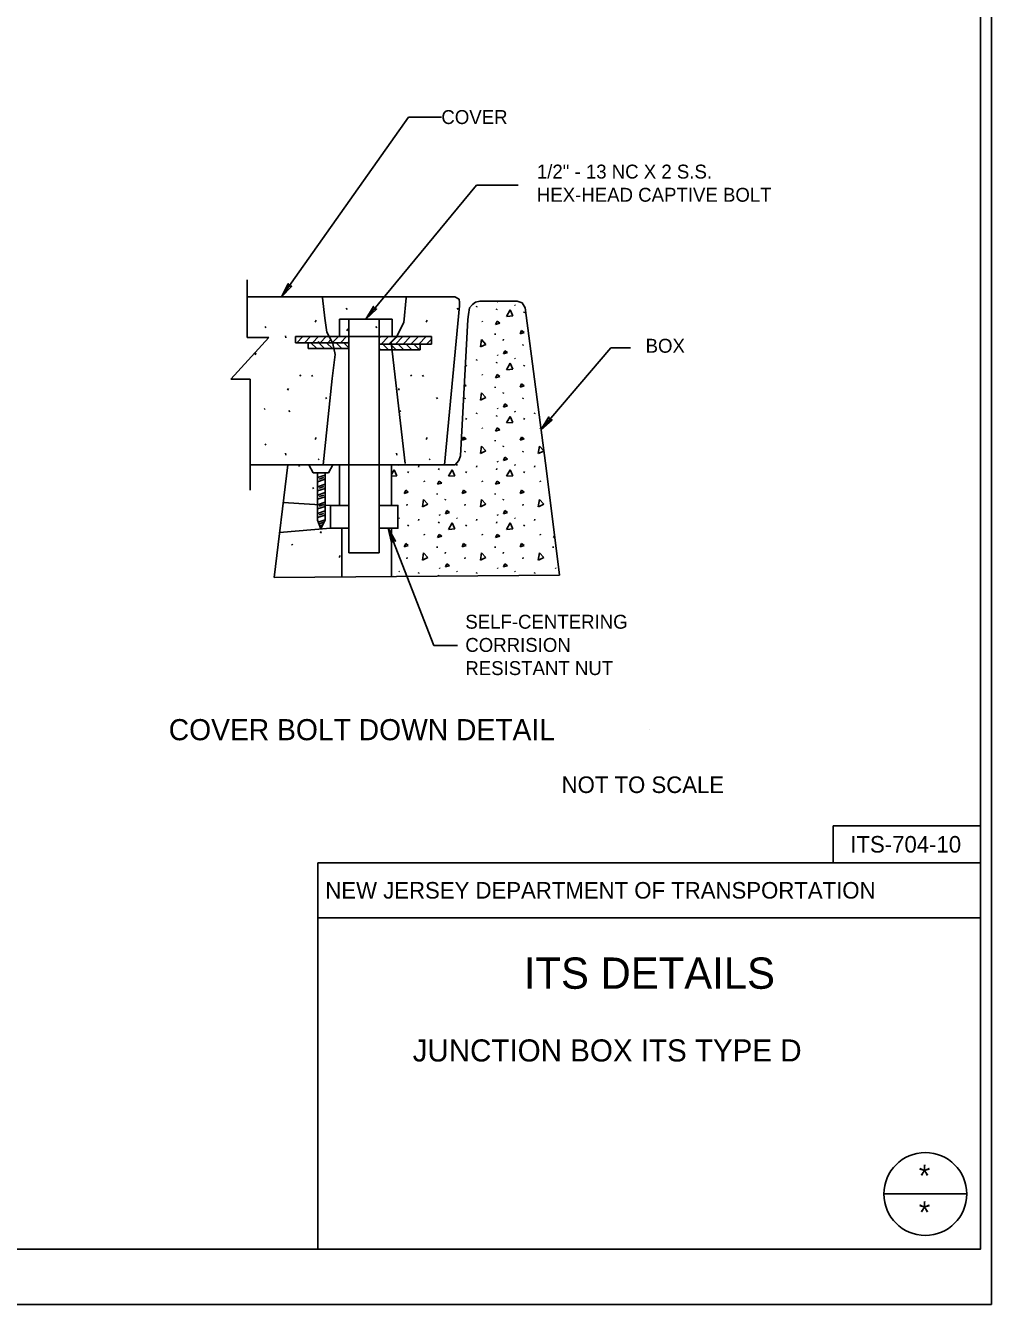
# Model space of a CAD drawing. Extents: x 1021557 to 1024059, y 471838 to 472740.
# Drawn here: x 1022342.4 to 1022604.7, y 471838 to 472185.4 of the extents above; entities that cross this region are included whole.
import ezdxf

# ---------------------------------------------------------------- set-up
doc = ezdxf.new("R2010")
doc.units = 0
doc.layers.add('1', color=7, linetype='Continuous')
doc.layers.add('41', color=7, linetype='Continuous')

msp = doc.modelspace()

# ---------------------------------------------------------------- linework, layer by layer
at = {"layer": '1'}
for p, q in [((1022601.74, 471853.01), (1022601.74, 472483.01)), ((1022411.93, 472111.72), (1022446.43, 472160.53)), ((1022446.43, 472160.53), (1022455.34, 472160.57)), ((1022434.78, 472105.69), (1022464.85, 472142.1)), ((1022464.85, 472142.1), (1022476.24, 472142.1)), ((1022402.57, 472116.38), (1022402.57, 472100.71)), ((1022402.48, 472111.72), (1022459.01, 472111.72)), ((1022423.06, 472111.44), (1022423.67, 472105.98)), ((1022445.74, 472111.44), (1022445.13, 472104.76)), ((1022460.28, 472109.25), (1022456.23, 472066.09)), ((1022459.01, 472111.72), (1022460.15, 472111.14)), ((1022460.15, 472111.14), (1022460.28, 472110.2)), ((1022460.28, 472110.2), (1022460.28, 472109.25)), ((1022462.98, 472108.71), (1022463.79, 472109.66)), ((1022463.79, 472109.66), (1022464.6, 472110.33)), ((1022464.6, 472110.33), (1022465.81, 472110.6)), ((1022464.85, 472108.89), (1022464.99, 472109.2)), ((1022465.81, 472110.6), (1022475.94, 472110.6)), ((1022470.57, 472110.46), (1022470.71, 472110.25)), ((1022475.28, 472109.57), (1022475.42, 472109.36)), ((1022475.94, 472110.6), (1022477.29, 472110.06)), ((1022477.29, 472110.06), (1022478.1, 472108.71)), ((1022423.67, 472105.98), (1022424.27, 472102.13)), ((1022427.63, 472100.95), (1022427.63, 472105.69)), ((1022427.63, 472105.69), (1022441.93, 472105.69)), ((1022429.51, 472108.67), (1022429.74, 472108.33)), ((1022430.23, 472105.78), (1022430.23, 472042.2)), ((1022438.45, 472042.2), (1022438.45, 472105.57)), ((1022441.93, 472105.69), (1022441.93, 472100.92)), ((1022459.64, 472108.67), (1022459.87, 472108.33)), ((1022462.49, 472105.54), (1022460.52, 472068.52)), ((1022462.49, 472105.54), (1022462.71, 472106.96)), ((1022462.71, 472106.96), (1022462.98, 472108.71)), ((1022470.3, 472108.16), (1022470.44, 472108.47)), ((1022473.05, 472106.41), (1022473.99, 472108.19)), ((1022474.72, 472106.55), (1022473.08, 472106.41)), ((1022473.99, 472108.19), (1022474.72, 472106.55)), ((1022477.77, 472107.35), (1022477.91, 472107.67)), ((1022478.1, 472108.71), (1022483.9, 472064.44)), ((1022407.43, 472103.64), (1022407.65, 472103.3)), ((1022421.09, 472104.86), (1022421.31, 472105.37)), ((1022424.27, 472102.13), (1022425.89, 472099.09)), ((1022429.7, 472102.54), (1022429.92, 472103.05)), ((1022437.56, 472103.64), (1022437.78, 472103.3)), ((1022445.13, 472104.76), (1022443.1, 472100.71)), ((1022451.22, 472104.86), (1022451.44, 472105.37)), ((1022466.39, 472105.11), (1022466.53, 472104.9)), ((1022470.06, 472104.21), (1022470.48, 472105.08)), ((1022471.18, 472104.55), (1022470.06, 472104.21)), ((1022470.48, 472105.08), (1022471.18, 472104.55)), ((1022476.72, 472101.71), (1022477.14, 472102.58)), ((1022477.84, 472102.06), (1022476.72, 472101.71)), ((1022477.14, 472102.58), (1022477.84, 472102.06)), ((1022408.49, 472100.71), (1022398.11, 472089.4)), ((1022402.57, 472100.71), (1022408.49, 472100.71)), ((1022413.03, 472101.12), (1022413.09, 472100.61)), ((1022415.75, 472100.92), (1022452.62, 472100.92)), ((1022415.75, 472100.92), (1022415.75, 472099.28)), ((1022415.75, 472099.28), (1022430.23, 472099.28)), ((1022416.04, 472099.28), (1022417.68, 472100.92)), ((1022418.17, 472099.28), (1022419.8, 472100.92)), ((1022419.18, 472099.28), (1022419.18, 472097.7)), ((1022419.91, 472099.28), (1022421.49, 472097.7)), ((1022420.29, 472099.28), (1022421.92, 472100.92)), ((1022421.91, 472099.62), (1022422.14, 472099.28)), ((1022422.04, 472099.28), (1022423.61, 472097.7)), ((1022422.41, 472099.28), (1022424.04, 472100.92)), ((1022424.16, 472099.28), (1022425.73, 472097.7)), ((1022424.53, 472099.28), (1022425.35, 472100.11)), ((1022425.05, 472100.68), (1022425.29, 472100.92)), ((1022425.79, 472099.29), (1022427.41, 472100.92)), ((1022425.89, 472099.09), (1022426.5, 472096.06)), ((1022426.75, 472099.28), (1022428.32, 472097.7)), ((1022427.9, 472099.28), (1022429.53, 472100.92)), ((1022428.87, 472099.28), (1022430.23, 472097.92)), ((1022430.02, 472099.28), (1022430.23, 472099.49)), ((1022430.23, 472099.28), (1022430.23, 472100.95)), ((1022438.45, 472100.47), (1022438.89, 472100.92)), ((1022452.62, 472098.89), (1022438.45, 472098.89)), ((1022438.98, 472098.89), (1022441.01, 472100.92)), ((1022439.46, 472098.89), (1022441.02, 472097.33)), ((1022441.11, 472098.89), (1022443.13, 472100.92)), ((1022441.58, 472098.89), (1022441.75, 472098.72)), ((1022443.1, 472100.71), (1022441.69, 472099.3)), ((1022441.69, 472099.3), (1022445.53, 472066.49)), ((1022441.77, 472098.62), (1022443.05, 472097.33)), ((1022442.84, 472098.89), (1022444.86, 472100.92)), ((1022443.16, 472101.12), (1022443.18, 472100.92)), ((1022443.62, 472098.89), (1022445.17, 472097.33)), ((1022444.96, 472098.89), (1022446.98, 472100.92)), ((1022445.74, 472098.89), (1022447.29, 472097.33)), ((1022447.08, 472098.89), (1022449.1, 472100.92)), ((1022447.86, 472098.89), (1022449.42, 472097.33)), ((1022449.2, 472098.89), (1022451.22, 472100.92)), ((1022449.54, 472098.89), (1022449.54, 472097.33)), ((1022451.32, 472098.89), (1022452.62, 472100.19)), ((1022452.62, 472100.92), (1022452.62, 472098.89)), ((1022465.92, 472098.11), (1022466.2, 472100.11)), ((1022467.45, 472098.82), (1022465.95, 472098.12)), ((1022466.2, 472100.11), (1022467.45, 472098.82)), ((1022469.92, 472101.76), (1022469.96, 472101.45)), ((1022472.1, 472099.9), (1022472.24, 472100.22)), ((1022477.42, 472098.47), (1022477.56, 472098.79)), ((1022404.72, 472095.97), (1022404.95, 472096.48)), ((1022419.18, 472097.89), (1022419.37, 472097.7)), ((1022419.18, 472097.7), (1022430.23, 472097.7)), ((1022426.5, 472096.06), (1022425.69, 472089.58)), ((1022426.16, 472097.75), (1022426.2, 472097.7)), ((1022438.45, 472097.78), (1022438.9, 472097.33)), ((1022449.54, 472097.33), (1022438.45, 472097.33)), ((1022470.57, 472095.99), (1022470.71, 472095.78)), ((1022472.17, 472096.23), (1022472.59, 472097.11)), ((1022473.29, 472096.58), (1022472.17, 472096.23)), ((1022472.59, 472097.11), (1022473.29, 472096.58)), ((1022475.28, 472095.1), (1022475.42, 472094.89)), ((1022482.42, 472075.71), (1022501.37, 472097.89)), ((1022501.37, 472097.89), (1022506.72, 472097.89)), ((1022462.02, 472092.88), (1022462.16, 472093.2)), ((1022464.85, 472094.42), (1022464.99, 472094.73)), ((1022470.3, 472093.69), (1022470.44, 472094)), ((1022473.05, 472091.94), (1022473.99, 472093.72)), ((1022474.72, 472092.08), (1022473.08, 472091.94)), ((1022473.99, 472093.72), (1022474.72, 472092.08)), ((1022477.77, 472092.88), (1022477.91, 472093.2)), ((1022398.11, 472089.4), (1022403.4, 472089.4)), ((1022403.4, 472089.4), (1022403.4, 472059.22)), ((1022416.9, 472090.56), (1022417.13, 472090.22)), ((1022420.12, 472090.43), (1022420.35, 472090.09)), ((1022425.69, 472089.58), (1022423.26, 472066.09)), ((1022447.03, 472090.56), (1022447.25, 472090.22)), ((1022450.25, 472090.43), (1022450.48, 472090.09)), ((1022466.39, 472090.64), (1022466.53, 472090.43)), ((1022470.06, 472089.74), (1022470.48, 472090.61)), ((1022471.18, 472090.09), (1022470.06, 472089.74)), ((1022470.48, 472090.61), (1022471.18, 472090.09)), ((1022476.72, 472087.24), (1022477.14, 472088.11)), ((1022477.14, 472088.11), (1022477.84, 472087.59)), ((1022413.56, 472086.36), (1022413.78, 472086.87)), ((1022443.69, 472086.36), (1022443.91, 472086.87)), ((1022462.09, 472087.59), (1022461.64, 472087.44)), ((1022461.66, 472087.91), (1022462.09, 472087.59)), ((1022465.92, 472083.64), (1022466.2, 472085.64)), ((1022466.2, 472085.64), (1022467.45, 472084.35)), ((1022469.92, 472087.29), (1022469.96, 472086.98)), ((1022472.1, 472085.44), (1022472.24, 472085.75)), ((1022477.84, 472087.59), (1022476.72, 472087.24)), ((1022407.21, 472081.44), (1022407.44, 472081.1)), ((1022423.92, 472084.4), (1022424.15, 472084.06)), ((1022454.05, 472084.4), (1022454.28, 472084.06)), ((1022461.67, 472084), (1022461.81, 472084.32)), ((1022467.45, 472084.35), (1022465.95, 472083.65)), ((1022470.57, 472081.52), (1022470.71, 472081.31)), ((1022472.17, 472081.76), (1022472.59, 472082.64)), ((1022473.29, 472082.11), (1022472.17, 472081.76)), ((1022472.59, 472082.64), (1022473.29, 472082.11)), ((1022477.42, 472084), (1022477.56, 472084.32)), ((1022413.91, 472080.82), (1022414.13, 472080.48)), ((1022444.04, 472080.82), (1022444.26, 472080.48)), ((1022462.02, 472078.41), (1022462.16, 472078.73)), ((1022464.85, 472079.95), (1022464.99, 472080.26)), ((1022470.3, 472079.22), (1022470.44, 472079.53)), ((1022473.05, 472077.47), (1022473.99, 472079.25)), ((1022473.99, 472079.25), (1022474.72, 472077.61)), ((1022475.28, 472080.63), (1022475.42, 472080.42)), ((1022477.77, 472078.41), (1022477.91, 472078.73)), ((1022480.6, 472079.95), (1022480.74, 472080.26)), ((1022466.39, 472076.17), (1022466.53, 472075.97)), ((1022470.06, 472075.27), (1022470.48, 472076.14)), ((1022471.18, 472075.62), (1022470.06, 472075.27)), ((1022470.48, 472076.14), (1022471.18, 472075.62)), ((1022474.72, 472077.61), (1022473.08, 472077.47)), ((1022482.14, 472076.17), (1022482.28, 472075.97)), ((1022407.43, 472071.77), (1022407.65, 472071.43)), ((1022421.09, 472073), (1022421.31, 472073.51)), ((1022451.22, 472073), (1022451.44, 472073.51)), ((1022460.98, 472072.77), (1022461.39, 472073.64)), ((1022462.09, 472073.12), (1022460.98, 472072.77)), ((1022461.39, 472073.64), (1022462.09, 472073.12)), ((1022465.92, 472069.17), (1022466.2, 472071.17)), ((1022466.2, 472071.17), (1022467.45, 472069.88)), ((1022469.92, 472072.82), (1022469.96, 472072.51)), ((1022472.1, 472070.97), (1022472.24, 472071.28)), ((1022476.72, 472072.77), (1022477.14, 472073.64)), ((1022477.84, 472073.12), (1022476.72, 472072.77)), ((1022477.14, 472073.64), (1022477.84, 472073.12)), ((1022481.67, 472069.17), (1022481.95, 472071.17)), ((1022481.95, 472071.17), (1022483.08, 472069.99)), ((1022413.03, 472069.25), (1022413.09, 472068.74)), ((1022421.91, 472067.75), (1022422.14, 472067.41)), ((1022443.16, 472069.25), (1022443.22, 472068.74)), ((1022452.04, 472067.75), (1022452.27, 472067.41)), ((1022460.11, 472067.3), (1022459.1, 472066.09)), ((1022460.52, 472068.52), (1022460.11, 472067.3)), ((1022461.67, 472069.53), (1022461.81, 472069.85)), ((1022467.45, 472069.88), (1022465.95, 472069.18)), ((1022472.17, 472067.29), (1022472.59, 472068.17)), ((1022473.29, 472067.64), (1022472.17, 472067.29)), ((1022472.59, 472068.17), (1022473.29, 472067.64)), ((1022477.42, 472069.53), (1022477.56, 472069.85)), ((1022483.1, 472069.83), (1022481.7, 472069.18)), ((1022456.23, 472066.09), (1022403.4, 472066.09)), ((1022409.9, 472035.51), (1022413.62, 472066.09)), ((1022413.58, 472065.8), (1022413.62, 472065.75)), ((1022416.61, 472065.96), (1022416.84, 472065.62)), ((1022420.54, 472063.9), (1022419.32, 472066.08)), ((1022420.54, 472063.9), (1022424.64, 472063.9)), ((1022421.65, 472063.9), (1022421.65, 472051.04)), ((1022423.77, 472051.14), (1022423.77, 472063.9)), ((1022424.64, 472063.9), (1022425.85, 472066.08)), ((1022427.68, 472066.03), (1022427.68, 472055.09)), ((1022441.8, 472066.09), (1022441.8, 472055.09)), ((1022441.8, 472063.48), (1022442.49, 472064.78)), ((1022442.49, 472064.78), (1022443.23, 472063.14)), ((1022443.78, 472066.16), (1022443.92, 472065.95)), ((1022446.27, 472063.94), (1022446.41, 472064.26)), ((1022449.1, 472065.48), (1022449.24, 472065.79)), ((1022454.55, 472064.75), (1022454.7, 472065.06)), ((1022459.1, 472066.09), (1022456.23, 472066.09)), ((1022457.3, 472063), (1022458.24, 472064.78)), ((1022458.24, 472064.78), (1022458.98, 472063.14)), ((1022459.53, 472066.16), (1022459.67, 472065.95)), ((1022462.02, 472063.94), (1022462.16, 472064.26)), ((1022464.85, 472065.48), (1022464.99, 472065.79)), ((1022470.3, 472064.75), (1022470.44, 472065.06)), ((1022470.57, 472067.05), (1022470.71, 472066.84)), ((1022473.05, 472063), (1022473.99, 472064.78)), ((1022473.99, 472064.78), (1022474.72, 472063.14)), ((1022475.28, 472066.16), (1022475.42, 472065.95)), ((1022477.77, 472063.94), (1022477.91, 472064.26)), ((1022480.6, 472065.48), (1022480.74, 472065.79)), ((1022483.9, 472064.44), (1022487.45, 472036.12)), ((1022423.77, 472063.31), (1022421.65, 472062.64)), ((1022423.77, 472062.18), (1022421.65, 472061.51)), ((1022423.77, 472060.83), (1022421.65, 472060.16)), ((1022422.18, 472062.24), (1022423.37, 472062.67)), ((1022443.23, 472063.14), (1022441.8, 472063.02)), ((1022450.64, 472061.71), (1022450.78, 472061.5)), ((1022454.31, 472060.8), (1022454.73, 472061.67)), ((1022455.43, 472061.15), (1022454.31, 472060.8)), ((1022454.73, 472061.67), (1022455.43, 472061.15)), ((1022458.98, 472063.14), (1022457.33, 472063)), ((1022466.39, 472061.71), (1022466.53, 472061.5)), ((1022470.06, 472060.8), (1022470.48, 472061.67)), ((1022471.18, 472061.15), (1022470.06, 472060.8)), ((1022470.48, 472061.67), (1022471.18, 472061.15)), ((1022474.72, 472063.14), (1022473.08, 472063)), ((1022482.14, 472061.71), (1022482.28, 472061.5)), ((1022420.41, 472059.93), (1022420.64, 472059.59)), ((1022423.77, 472059.7), (1022421.65, 472059.03)), ((1022423.77, 472058.54), (1022421.65, 472057.87)), ((1022423.77, 472057.41), (1022421.65, 472056.74)), ((1022422.18, 472059.76), (1022423.37, 472060.19)), ((1022422.18, 472057.47), (1022423.37, 472057.9)), ((1022445.23, 472058.3), (1022445.65, 472059.17)), ((1022446.35, 472058.65), (1022445.23, 472058.3)), ((1022445.65, 472059.17), (1022446.35, 472058.65)), ((1022454.17, 472058.35), (1022454.21, 472058.04)), ((1022460.98, 472058.3), (1022461.39, 472059.17)), ((1022462.09, 472058.65), (1022460.98, 472058.3)), ((1022461.39, 472059.17), (1022462.09, 472058.65)), ((1022469.92, 472058.35), (1022469.96, 472058.04)), ((1022476.72, 472058.3), (1022477.14, 472059.17)), ((1022477.84, 472058.65), (1022476.72, 472058.3)), ((1022477.14, 472059.17), (1022477.84, 472058.65)), ((1022425.25, 472055.02), (1022412.37, 472055.88)), ((1022423.77, 472055.94), (1022421.65, 472055.27)), ((1022423.77, 472054.81), (1022421.65, 472054.14)), ((1022423.77, 472053.56), (1022421.65, 472052.88)), ((1022422.18, 472054.87), (1022423.37, 472055.3)), ((1022430.23, 472055.09), (1022425.25, 472055.09)), ((1022425.25, 472055.09), (1022425.25, 472048.89)), ((1022438.45, 472055.09), (1022443.52, 472055.09)), ((1022438.54, 472055.09), (1022438.54, 472055.09)), ((1022438.54, 472055.09), (1022438.54, 472055.09)), ((1022443.52, 472055.09), (1022443.52, 472048.89)), ((1022445.92, 472055.06), (1022446.06, 472055.38)), ((1022450.17, 472054.7), (1022450.45, 472056.7)), ((1022451.7, 472055.41), (1022450.21, 472054.71)), ((1022450.45, 472056.7), (1022451.7, 472055.41)), ((1022456.35, 472056.5), (1022456.49, 472056.81)), ((1022456.42, 472052.82), (1022456.84, 472053.7)), ((1022456.84, 472053.7), (1022457.54, 472053.17)), ((1022461.67, 472055.06), (1022461.81, 472055.38)), ((1022465.92, 472054.7), (1022466.2, 472056.7)), ((1022467.45, 472055.41), (1022465.95, 472054.71)), ((1022466.2, 472056.7), (1022467.45, 472055.41)), ((1022472.1, 472056.5), (1022472.24, 472056.81)), ((1022472.17, 472052.82), (1022472.59, 472053.7)), ((1022472.59, 472053.7), (1022473.29, 472053.17)), ((1022477.42, 472055.06), (1022477.56, 472055.38)), ((1022481.67, 472054.7), (1022481.95, 472056.7)), ((1022483.2, 472055.41), (1022481.7, 472054.71)), ((1022481.95, 472056.7), (1022483.2, 472055.41)), ((1022423.77, 472052.43), (1022421.65, 472051.75)), ((1022421.65, 472051.04), (1022422.61, 472048.7)), ((1022423.77, 472051.14), (1022421.86, 472050.53)), ((1022422.18, 472052.49), (1022423.37, 472052.92)), ((1022422.18, 472050.07), (1022423.37, 472050.49)), ((1022422.61, 472048.7), (1022423.77, 472051.14)), ((1022443.78, 472051.69), (1022443.92, 472051.48)), ((1022449.1, 472051.01), (1022449.24, 472051.32)), ((1022454.55, 472050.28), (1022454.7, 472050.59)), ((1022454.82, 472052.58), (1022454.96, 472052.37)), ((1022457.54, 472053.17), (1022456.42, 472052.82)), ((1022457.3, 472048.53), (1022458.24, 472050.31)), ((1022458.24, 472050.31), (1022458.98, 472048.67)), ((1022459.53, 472051.69), (1022459.67, 472051.48)), ((1022464.85, 472051.01), (1022464.99, 472051.32)), ((1022470.3, 472050.28), (1022470.44, 472050.59)), ((1022470.57, 472052.58), (1022470.71, 472052.37)), ((1022473.29, 472053.17), (1022472.17, 472052.82)), ((1022473.05, 472048.53), (1022473.99, 472050.31)), ((1022473.99, 472050.31), (1022474.72, 472048.67)), ((1022475.28, 472051.69), (1022475.42, 472051.48)), ((1022480.6, 472051.01), (1022480.74, 472051.32)), ((1022425.25, 472048.93), (1022411.38, 472047.72)), ((1022423.13, 472049.8), (1022422.27, 472049.53)), ((1022422.47, 472047.5), (1022422.69, 472048)), ((1022425.25, 472048.89), (1022430.23, 472048.89)), ((1022428.33, 472048.89), (1022428.33, 472035.5)), ((1022443.52, 472048.89), (1022438.45, 472048.89)), ((1022440.92, 472048.89), (1022453.28, 472016.98)), ((1022441.8, 472048.89), (1022441.8, 472035.76)), ((1022446.27, 472049.47), (1022446.41, 472049.79)), ((1022450.64, 472047.24), (1022450.78, 472047.03)), ((1022454.31, 472046.33), (1022454.73, 472047.2)), ((1022455.43, 472046.68), (1022454.31, 472046.33)), ((1022454.73, 472047.2), (1022455.43, 472046.68)), ((1022458.98, 472048.67), (1022457.33, 472048.53)), ((1022462.02, 472049.47), (1022462.16, 472049.79)), ((1022466.39, 472047.24), (1022466.53, 472047.03)), ((1022470.06, 472046.33), (1022470.48, 472047.2)), ((1022471.18, 472046.68), (1022470.06, 472046.33)), ((1022470.48, 472047.2), (1022471.18, 472046.68)), ((1022474.72, 472048.67), (1022473.08, 472048.53)), ((1022477.77, 472049.47), (1022477.91, 472049.79)), ((1022482.14, 472047.24), (1022482.28, 472047.03)), ((1022485.81, 472046.33), (1022486.06, 472046.86)), ((1022486.12, 472046.42), (1022485.81, 472046.33)), ((1022414.68, 472044.57), (1022414.91, 472044.23)), ((1022445.23, 472043.83), (1022445.65, 472044.7)), ((1022446.35, 472044.18), (1022445.23, 472043.83)), ((1022445.65, 472044.7), (1022446.35, 472044.18)), ((1022454.17, 472043.88), (1022454.21, 472043.57)), ((1022460.98, 472043.83), (1022461.39, 472044.7)), ((1022462.09, 472044.18), (1022460.98, 472043.83)), ((1022461.39, 472044.7), (1022462.09, 472044.18)), ((1022469.92, 472043.88), (1022469.96, 472043.57)), ((1022476.72, 472043.83), (1022477.14, 472044.7)), ((1022477.84, 472044.18), (1022476.72, 472043.83)), ((1022477.14, 472044.7), (1022477.84, 472044.18)), ((1022485.67, 472043.88), (1022485.7, 472043.57)), ((1022427.62, 472040.92), (1022427.85, 472041.43)), ((1022430.23, 472042.2), (1022438.45, 472042.2)), ((1022445.92, 472040.59), (1022446.06, 472040.91)), ((1022450.17, 472040.23), (1022450.45, 472042.23)), ((1022451.7, 472040.94), (1022450.21, 472040.24)), ((1022450.45, 472042.23), (1022451.7, 472040.94)), ((1022456.35, 472042.03), (1022456.49, 472042.34)), ((1022461.67, 472040.59), (1022461.81, 472040.91)), ((1022465.92, 472040.23), (1022466.2, 472042.23)), ((1022467.45, 472040.94), (1022465.95, 472040.24)), ((1022466.2, 472042.23), (1022467.45, 472040.94)), ((1022472.1, 472042.03), (1022472.24, 472042.34)), ((1022477.42, 472040.59), (1022477.56, 472040.91)), ((1022481.67, 472040.23), (1022481.95, 472042.23)), ((1022483.2, 472040.94), (1022481.7, 472040.24)), ((1022481.95, 472042.23), (1022483.2, 472040.94)), ((1022487.45, 472036.12), (1022409.9, 472035.51)), ((1022443.78, 472037.22), (1022443.92, 472037.01)), ((1022449.1, 472036.54), (1022449.24, 472036.85)), ((1022454.58, 472035.86), (1022454.7, 472036.12)), ((1022454.82, 472038.11), (1022454.96, 472037.9)), ((1022456.42, 472038.36), (1022456.84, 472039.23)), ((1022457.54, 472038.7), (1022456.42, 472038.36)), ((1022456.84, 472039.23), (1022457.54, 472038.7)), ((1022459.53, 472037.22), (1022459.67, 472037.01)), ((1022464.85, 472036.54), (1022464.99, 472036.85)), ((1022470.38, 472035.99), (1022470.44, 472036.12)), ((1022470.57, 472038.11), (1022470.71, 472037.9)), ((1022472.17, 472038.36), (1022472.59, 472039.23)), ((1022473.29, 472038.7), (1022472.17, 472038.36)), ((1022472.59, 472039.23), (1022473.29, 472038.7)), ((1022475.28, 472037.22), (1022475.42, 472037.01)), ((1022480.6, 472036.54), (1022480.74, 472036.85)), ((1022486.19, 472036.11), (1022486.19, 472036.12)), ((1022486.32, 472038.11), (1022486.46, 472037.9)), ((1022442.46, 472035.77), (1022442.49, 472035.84)), ((1022442.49, 472035.84), (1022442.53, 472035.77)), ((1022453.28, 472016.98), (1022459.68, 472016.98)), ((1022511.79, 471994.19), (1022511.79, 471994.19)), ((1022561.79, 471958.01), (1022561.79, 471968.01)), ((1022561.79, 471968.01), (1022601.79, 471968.01)), ((1022601.79, 471958.01), (1022421.79, 471958.01)), ((1022421.79, 471958.01), (1022421.79, 471853.01)), ((1022601.79, 471943.01), (1022421.79, 471943.01)), ((1022586.79, 471868.01), (1022575.54, 471868.01)), ((1022586.79, 471868.01), (1022598.04, 471868.01)), ((1021611.74, 471853.01), (1022601.74, 471853.01)), ((1022526.95, 471853.01), (1022346.95, 471853.01)), ((1022604.74, 471838.01), (1021556.57, 471838.01))]:
    msp.add_line(p, q, dxfattribs=at)
for points in [[(1022411.93, 472111.72), (1022414.68, 472114.63), (1022413.97, 472114.61), (1022413.76, 472115.29)], [(1022411.93, 472111.72), (1022414.68, 472114.63), (1022413.97, 472114.61), (1022413.76, 472115.29)], [(1022434.78, 472105.69), (1022437.74, 472108.39), (1022437.04, 472108.42), (1022436.87, 472109.11)], [(1022434.78, 472105.69), (1022437.74, 472108.39), (1022437.04, 472108.42), (1022436.87, 472109.11)], [(1022482.42, 472075.71), (1022485.43, 472078.36), (1022484.73, 472078.4), (1022484.57, 472079.1)], [(1022482.42, 472075.71), (1022485.43, 472078.36), (1022484.73, 472078.4), (1022484.57, 472079.1)], [(1022440.92, 472048.89), (1022441.83, 472044.98), (1022442.2, 472045.59), (1022442.89, 472045.39)], [(1022440.92, 472048.89), (1022441.83, 472044.98), (1022442.2, 472045.59), (1022442.89, 472045.39)]]:
    msp.add_lwpolyline(points, close=True, dxfattribs=at)
for points in [[(1022428.33, 472048.89), (1022430.23, 472048.89), (1022430.23, 472055.09), (1022427.68, 472055.09), (1022425.25, 472055.09), (1022425.25, 472055.02), (1022425.25, 472048.93), (1022425.25, 472048.89), (1022428.33, 472048.89)], [(1022441.8, 472048.89), (1022443.52, 472048.89), (1022443.52, 472055.09), (1022441.8, 472055.09), (1022438.45, 472055.09), (1022438.45, 472048.89), (1022441.8, 472048.89)]]:
    msp.add_lwpolyline(points, dxfattribs=at)
msp.add_circle((1022586.79, 471868.01), 11.25, dxfattribs=at)
at = {"layer": '41'}
for points in [[(1021556.57, 472498.01), (1022604.74, 472498.01), (1022604.74, 471838.01), (1021556.57, 471838.01)], [(1021611.74, 472483.01), (1022601.74, 472483.01), (1022601.74, 471853.01), (1021611.74, 471853.01)]]:
    msp.add_lwpolyline(points, close=True, dxfattribs=at)

# ---------------------------------------------------------------- texts
at = {"layer": '1'}
for s, p in [('COVER', (1022455.34, 472158.68)), ('1/2" - 13 NC X 2 S.S.', (1022481.27, 472143.87)), ('HEX-HEAD CAPTIVE BOLT', (1022481.27, 472137.57)), ('BOX', (1022510.81, 472096.55)), ('SELF-CENTERING', (1022461.84, 472021.58)), ('CORRISION', (1022461.84, 472015.28)), ('RESISTANT NUT', (1022461.84, 472008.98))]:
    msp.add_text(s, height=3.78, rotation=360, dxfattribs=at).set_placement(p)
for s, height, p in [('COVER BOLT DOWN DETAIL', 5.7396, (1022381.28, 471991.28)), ('NOT TO SCALE', 4.5, (1022488, 471976.94)), ('ITS-704-10', 4.5, (1022566.41, 471960.76)), ('NEW JERSEY DEPARTMENT OF TRANSPORTATION', 4.5, (1022423.82, 471948.26)), ('ITS DETAILS', 8.5, (1022477.73, 471923.76)), ('JUNCTION BOX ITS TYPE D', 6, (1022447.54, 471904.01)), ('*', 6, (1022585.01, 471869.98)), ('*', 6, (1022585.01, 471860.04))]:
    msp.add_text(s, height=height, dxfattribs=at).set_placement(p)

doc.saveas('drawing.dxf')
